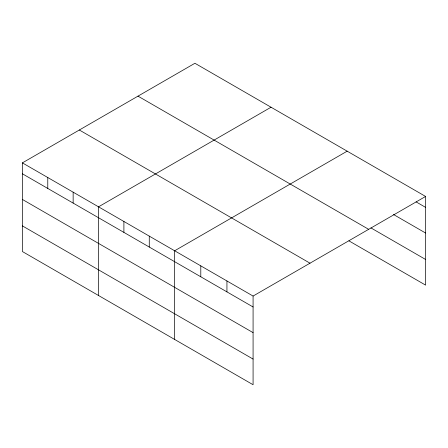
<?xml version="1.0" encoding="UTF-8"?>
<svg xmlns="http://www.w3.org/2000/svg" width="448" height="448" viewBox="0 0 448 448"><rect width="100%" height="100%" fill="white"/><g stroke="black" fill="none" stroke-linecap="round" stroke-linejoin="round"><path stroke-width="0.67" d="M22.4 162.876L253.081 296.055L253.081 384.731L22.4 251.546L22.4 162.876L194.919 63.269L425.6 196.454L425.6 285.124L348.953 240.873M271.046 107.223L98.526 206.825L98.526 295.495M347.166 151.172L174.647 250.774L174.647 339.444M253.081 296.055L425.6 196.454M416.091 201.88L425.6 207.368M393.512 214.508L425.6 233.027M370.933 227.909L425.6 259.465M137.99 96.141L368.67 229.326M79.33 130.004L310.01 263.189M22.4 173.79L253.081 306.975M22.4 199.45L253.081 332.634M22.4 225.887L253.081 359.072M226.94 280.963L226.94 291.878M200.794 265.871L200.794 276.786M149.274 236.124L149.274 247.038M123.9 221.474L123.9 232.389M73.147 192.175L73.147 203.09M47.774 177.526L47.774 188.44"/></g></svg>
